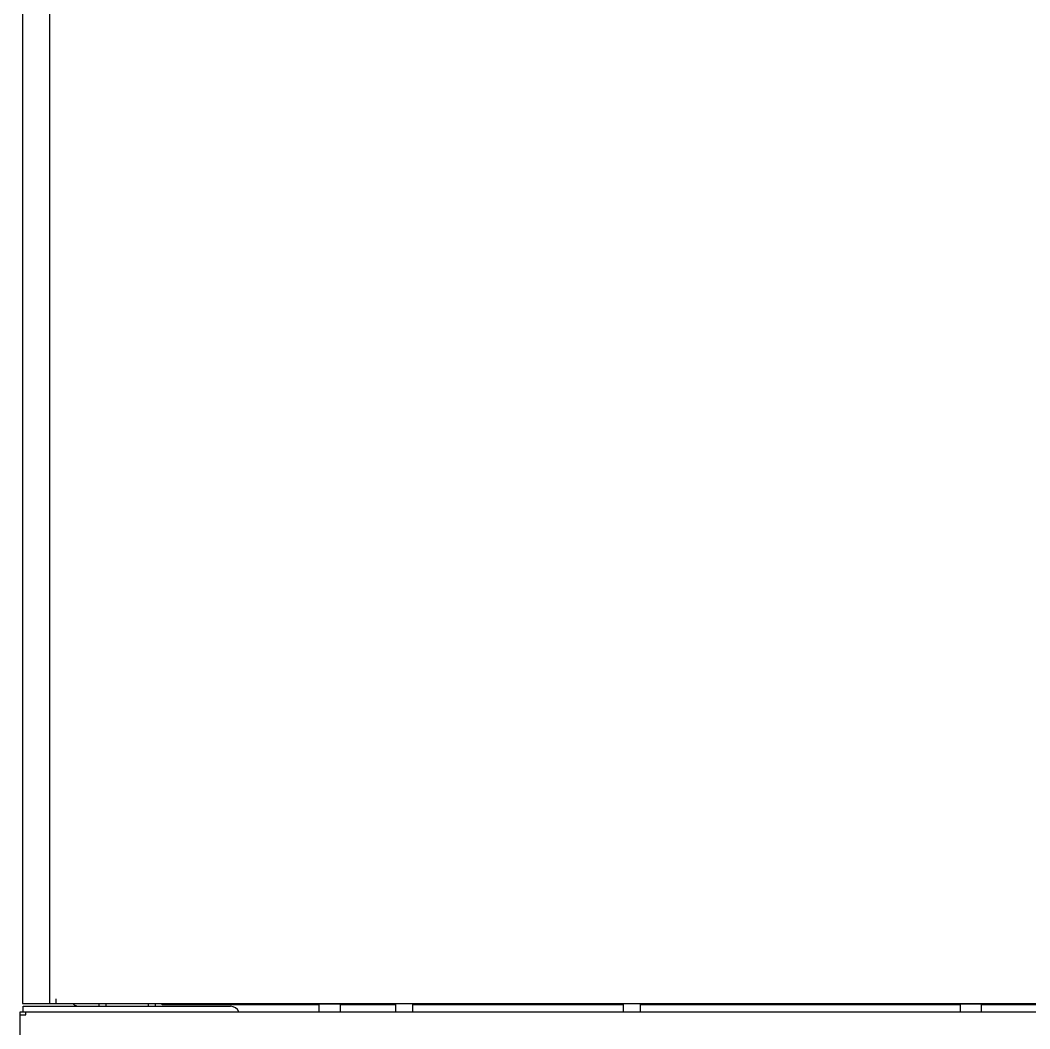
# Model space of a CAD drawing. Header units: millimetres. Extents: x 0 to 87554, y -20854 to 20404.
# Drawn here: x 79626.7 to 79985.8, y 15080.5 to 15439.2 of the extents above; entities that cross this region are included whole.
import ezdxf

# ---------------------------------------------------------------- set-up
doc = ezdxf.new("R2010")
doc.units = ezdxf.units.MM
doc.layers.get('0').update_dxf_attribs({"lineweight": 15})
for name, color, linetype in [('2403-00165_B-M5-1_0', 7, 'Continuous'), ('4212-L0877_0', 7, 'Continuous'), ('4215-12269_9_0', 7, 'Continuous'), ('4215-12653_3_0', 7, 'Continuous'), ('4215-12657_0', 7, 'Continuous'), ('4215-12661_1_0', 7, 'Continuous'), ('4215-17086_1_0', 7, 'Continuous'), ('CORNER_FITTING-1_041_0', 7, 'Continuous'), ('EM-S-M6-ZC_0', 7, 'Continuous')]:
    doc.layers.add(name, color=color, linetype=linetype)

# ---------------------------------------------------------------- blocks, each defined once
blk = doc.blocks.new('e4tggg')
at = {"layer": '2403-00165_B-M5-1_0', "color": 87, "linetype": 'Continuous'}
for p, q in [((-44.7, -1712.2), (-44.7, -1715.2)), ((-38.68, -1712.2), (-38.68, -1715.2)), ((36.3, -1712.2), (36.3, -1715.2)), ((42.32, -1712.2), (42.32, -1715.2))]:
    blk.add_line(p, q, dxfattribs=at)
at = {"layer": '4212-L0877_0', "color": 87, "linetype": 'Continuous'}
blk.add_arc((-157.19, -1710.2), 3, 221.8643, 270, dxfattribs=at)
at = {"layer": '4215-12269_9_0', "color": 87, "linetype": 'Continuous'}
for p, q in [((-127.69, -1712.7), (-127.69, -1712.2)), ((-71.94, -1712.7), (-127.69, -1712.7)), ((-44.7, -1712.7), (-64.44, -1712.7)), ((36.3, -1712.7), (-38.68, -1712.7)), ((156.06, -1712.7), (42.32, -1712.7)), ((183.3, -1712.7), (163.56, -1712.7))]:
    blk.add_line(p, q, dxfattribs=at)
at = {"layer": '4215-12653_3_0', "color": 87, "linetype": 'Continuous'}
for p, q in [((-177.39, -716.7), (-177.39, -1712.2)), ((-177.39, -1712.2), (-167.69, -1712.2))]:
    blk.add_line(p, q, dxfattribs=at)
at = {"layer": '4215-12657_0', "color": 87, "linetype": 'Continuous'}
for p, q in [((-178.19, -1715.2), (557.81, -1715.2)), ((-178.19, -1831.2), (-178.19, -1715.2)), ((-178.19, -1716.2), (-176.19, -1716.2)), ((-176.19, -1716.2), (-176.19, -1715.2))]:
    blk.add_line(p, q, dxfattribs=at)
at = {"layer": '4215-12661_1_0', "color": 87, "linetype": 'Continuous'}
for p, q in [((-167.69, -1712.2), (-167.69, 300.8)), ((-167.69, -1712.2), (546.31, -1712.2)), ((-165.49, -1710.5), (-165.49, -1712.2))]:
    blk.add_line(p, q, dxfattribs=at)
at = {"layer": '4215-17086_1_0', "color": 87, "linetype": 'Continuous'}
for p, q in [((-177.19, -1713.2), (-103.39, -1713.2)), ((-177.19, -1715.2), (-177.19, -1713.2))]:
    blk.add_line(p, q, dxfattribs=at)
blk.add_arc((-103.39, -1716.4), 3.2, 22.142, 90, dxfattribs=at)
at = {"layer": 'CORNER_FITTING-1_041_0', "color": 87, "linetype": 'Continuous'}
for p, q in [((-150.19, -1712.2), (-150.19, -1713.2)), ((-147.69, -1712.2), (-147.69, -1713.2)), ((-132.69, -1712.2), (-132.69, -1713.2)), ((-130.19, -1712.2), (-130.19, -1713.2))]:
    blk.add_line(p, q, dxfattribs=at)
at = {"layer": 'EM-S-M6-ZC_0', "color": 87, "linetype": 'Continuous'}
for p, q in [((-73.51, -1712.2), (-73.41, -1712.3)), ((-73.41, -1712.3), (-62.96, -1712.3)), ((-71.94, -1712.3), (-71.94, -1715.2)), ((-64.44, -1712.3), (-64.44, -1715.2)), ((-62.86, -1712.2), (-62.96, -1712.3)), ((154.49, -1712.2), (154.59, -1712.3)), ((154.59, -1712.3), (165.04, -1712.3)), ((156.06, -1712.3), (156.06, -1715.2)), ((163.56, -1712.3), (163.56, -1715.2)), ((165.14, -1712.2), (165.04, -1712.3))]:
    blk.add_line(p, q, dxfattribs=at)

msp = doc.modelspace()

# ---------------------------------------------------------------- block references
at = {"lineweight": -3}
msp.add_blockref('e4tggg', (79804.891, 16801.676), dxfattribs=at)

doc.saveas('drawing.dxf')
